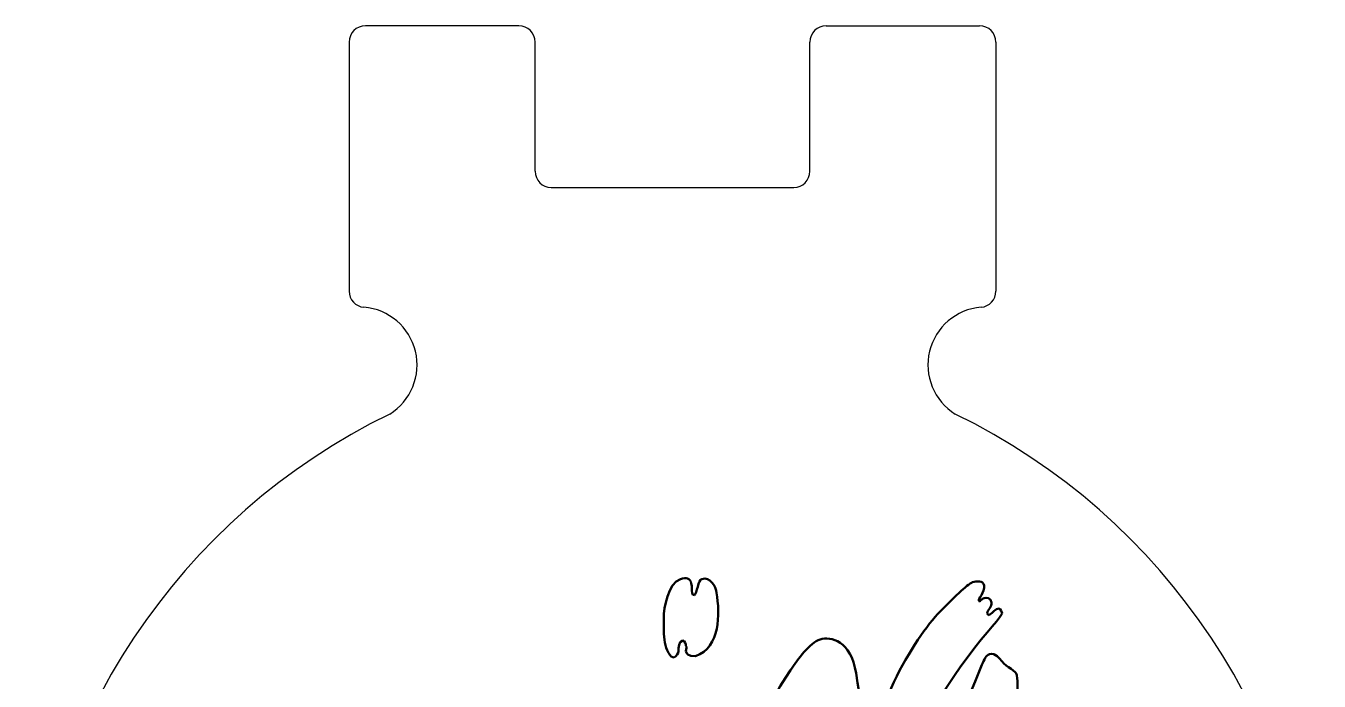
# Model space of a CAD drawing. Extents: x -7.5 to 32.5, y 0 to 60.
# Drawn here: x -7.5 to 32.5, y 39.72 to 60 of the extents above; entities that cross this region are included whole.
import ezdxf

# ---------------------------------------------------------------- set-up
doc = ezdxf.new("R2010")
doc.units = 0
doc.layers.add('Board_Outline', color=6, linetype='CONTINUOUS')
doc.layers.add('RFSR_Logo', color=7, linetype='CONTINUOUS', lineweight=50)

msp = doc.modelspace()

# ---------------------------------------------------------------- linework, layer by layer
at = {"layer": 'Board_Outline', "linetype": 'Continuous'}
for p, q in [((7.75, 60), (3, 60)), ((17.25, 60), (22, 60)), ((2.5, 59.5), (2.5, 51.792)), ((8.25, 55.5), (8.25, 59.5)), ((16.75, 55.5), (16.75, 59.5)), ((22.5, 59.5), (22.5, 51.792)), ((8.75, 55), (16.25, 55))]:
    msp.add_line(p, q, dxfattribs=at)
for centre, radius, start, end in [((3, 59.5), 0.5, 90, 180), ((7.75, 59.5), 0.5, 0, 90), ((17.25, 59.5), 0.5, 90, 180), ((22, 59.5), 0.5, 0, 90), ((8.75, 55.5), 0.5, 180, 270), ((16.25, 55.5), 0.5, 270, 0), ((3, 51.792), 0.5, 180, 265.1827), ((22, 51.792), 0.5, 274.8173, 0), ((2.807, 49.508), 1.792, 302.0054, 85.1827), ((22.193, 49.508), 1.792, 94.8173, 237.9946), ((12.5, 30), 20, 115.9206, 237.9946), ((12.5, 30), 20, 302.0054, 64.0794)]:
    msp.add_arc(centre, radius, start, end, dxfattribs=at)
at = {"layer": 'RFSR_Logo', "color": 7}
for points in [[(20.698, 41.8), (20.698, 41.8)], [(20.698, 41.8), (20.698, 41.8)], [(12.916, 40.655), (12.916, 40.655)], [(12.916, 40.655), (12.916, 40.655)], [(16.153, 40.067), (16.153, 40.067)], [(16.153, 40.067), (16.153, 40.067)]]:
    msp.add_lwpolyline(points, close=True, dxfattribs=at)
for points in [[(12.229, 41.669), (12.229, 41.996), (12.36, 42.748), (12.752, 42.879)], [(12.229, 41.669), (12.229, 41.996), (12.36, 42.748), (12.752, 42.879)], [(12.752, 42.879), (12.916, 42.944), (13.047, 42.911), (13.079, 42.748)], [(12.752, 42.879), (12.916, 42.944), (13.047, 42.911), (13.079, 42.748)], [(13.178, 42.388), (13.243, 42.421), (13.308, 42.879), (13.406, 42.879)], [(13.178, 42.388), (13.243, 42.421), (13.308, 42.879), (13.406, 42.879)], [(13.406, 42.879), (13.668, 42.977), (13.831, 42.65), (13.864, 42.454)], [(13.406, 42.879), (13.668, 42.977), (13.831, 42.65), (13.864, 42.454)], [(21.777, 42.781), (21.907, 42.813), (22.104, 42.846), (22.136, 42.682)], [(21.777, 42.781), (21.907, 42.813), (22.104, 42.846), (22.136, 42.682)], [(13.079, 42.748), (13.112, 42.65), (13.079, 42.519), (13.112, 42.454)], [(13.079, 42.748), (13.112, 42.65), (13.079, 42.519), (13.112, 42.454)], [(13.112, 42.454), (13.112, 42.388), (13.145, 42.388), (13.178, 42.388)], [(13.112, 42.454), (13.112, 42.388), (13.145, 42.388), (13.178, 42.388)], [(13.864, 42.454), (13.962, 41.8), (13.995, 40.786), (13.21, 40.492)], [(13.864, 42.454), (13.962, 41.8), (13.995, 40.786), (13.21, 40.492)], [(20.698, 41.8), (21.188, 42.29), (21.613, 42.715), (21.777, 42.781)], [(20.698, 41.8), (21.188, 42.29), (21.613, 42.715), (21.777, 42.781)], [(22.136, 42.682), (22.169, 42.486), (21.94, 42.225), (21.973, 42.225)], [(22.136, 42.682), (22.169, 42.486), (21.94, 42.225), (21.973, 42.225)], [(21.973, 42.225), (21.973, 42.192), (22.006, 42.192), (22.006, 42.192)], [(21.973, 42.225), (21.973, 42.192), (22.006, 42.192), (22.006, 42.192)], [(22.006, 42.192), (22.038, 42.225), (22.071, 42.257), (22.136, 42.29)], [(22.006, 42.192), (22.038, 42.225), (22.071, 42.257), (22.136, 42.29)], [(22.136, 42.29), (22.202, 42.323), (22.365, 42.29), (22.365, 42.159)], [(22.136, 42.29), (22.202, 42.323), (22.365, 42.29), (22.365, 42.159)], [(22.365, 42.159), (22.398, 42.028), (22.234, 41.93), (22.234, 41.832)], [(22.365, 42.159), (22.398, 42.028), (22.234, 41.93), (22.234, 41.832)], [(12.262, 40.917), (12.229, 41.146), (12.229, 41.407), (12.229, 41.669)], [(12.262, 40.917), (12.229, 41.146), (12.229, 41.407), (12.229, 41.669)], [(18.638, 36.339), (18.376, 38.432), (19.88, 40.884), (20.698, 41.8)], [(18.638, 36.339), (18.376, 38.432), (19.88, 40.884), (20.698, 41.8)], [(22.692, 41.832), (22.725, 41.669), (20.73, 39.838), (20.076, 37.549)], [(22.692, 41.832), (22.725, 41.669), (20.73, 39.838), (20.076, 37.549)], [(22.234, 41.832), (22.234, 41.8), (22.267, 41.767), (22.267, 41.767)], [(22.234, 41.832), (22.234, 41.8), (22.267, 41.767), (22.267, 41.767)], [(22.267, 41.767), (22.398, 41.8), (22.431, 41.93), (22.561, 41.963)], [(22.267, 41.767), (22.398, 41.8), (22.431, 41.93), (22.561, 41.963)], [(22.561, 41.963), (22.627, 41.996), (22.66, 41.93), (22.692, 41.832)], [(22.561, 41.963), (22.627, 41.996), (22.66, 41.93), (22.692, 41.832)], [(12.556, 40.459), (12.426, 40.426), (12.295, 40.721), (12.262, 40.917)], [(12.556, 40.459), (12.426, 40.426), (12.295, 40.721), (12.262, 40.917)], [(12.818, 40.982), (12.687, 40.95), (12.687, 40.753), (12.687, 40.655)], [(12.818, 40.982), (12.687, 40.95), (12.687, 40.753), (12.687, 40.655)], [(12.916, 40.819), (12.916, 40.851), (12.883, 40.982), (12.818, 40.982)], [(12.916, 40.819), (12.916, 40.851), (12.883, 40.982), (12.818, 40.982)], [(12.916, 40.655), (12.916, 40.721), (12.949, 40.786), (12.916, 40.819)], [(12.916, 40.655), (12.916, 40.721), (12.949, 40.786), (12.916, 40.819)], [(16.153, 40.067), (16.382, 40.394), (16.741, 40.917), (17.068, 41.015)], [(16.153, 40.067), (16.382, 40.394), (16.741, 40.917), (17.068, 41.015)], [(17.068, 41.015), (17.395, 41.113), (18.017, 40.982), (18.18, 39.969)], [(17.068, 41.015), (17.395, 41.113), (18.017, 40.982), (18.18, 39.969)], [(12.687, 40.655), (12.687, 40.59), (12.622, 40.492), (12.556, 40.459)], [(12.687, 40.655), (12.687, 40.59), (12.622, 40.492), (12.556, 40.459)], [(13.21, 40.492), (12.981, 40.492), (12.916, 40.59), (12.916, 40.655)], [(13.21, 40.492), (12.981, 40.492), (12.916, 40.59), (12.916, 40.655)], [(22.071, 40.23), (22.136, 40.394), (22.202, 40.524), (22.3, 40.557)], [(22.071, 40.23), (22.136, 40.394), (22.202, 40.524), (22.3, 40.557)], [(22.3, 40.557), (22.496, 40.623), (22.627, 40.394), (22.692, 40.328)], [(22.3, 40.557), (22.496, 40.623), (22.627, 40.394), (22.692, 40.328)], [(14.878, 35.228), (14.583, 36.732), (15.27, 38.824), (16.153, 40.067)], [(14.878, 35.228), (14.583, 36.732), (15.27, 38.824), (16.153, 40.067)], [(20.207, 36.634), (20.469, 36.732), (21.057, 37.647), (22.071, 40.23)], [(20.207, 36.634), (20.469, 36.732), (21.057, 37.647), (22.071, 40.23)], [(22.692, 40.328), (22.823, 40.165), (23.15, 40.034), (23.15, 39.903)], [(22.692, 40.328), (22.823, 40.165), (23.15, 40.034), (23.15, 39.903)], [(18.18, 39.969), (18.311, 39.086), (18.344, 38.922), (18.213, 38.89)], [(18.18, 39.969), (18.311, 39.086), (18.344, 38.922), (18.213, 38.89)], [(23.15, 39.903), (23.215, 39.478), (23.085, 38.661), (23.117, 38.203)], [(23.15, 39.903), (23.215, 39.478), (23.085, 38.661), (23.117, 38.203)]]:
    msp.add_open_spline(points, degree=3, dxfattribs=at)

doc.saveas('drawing.dxf')
